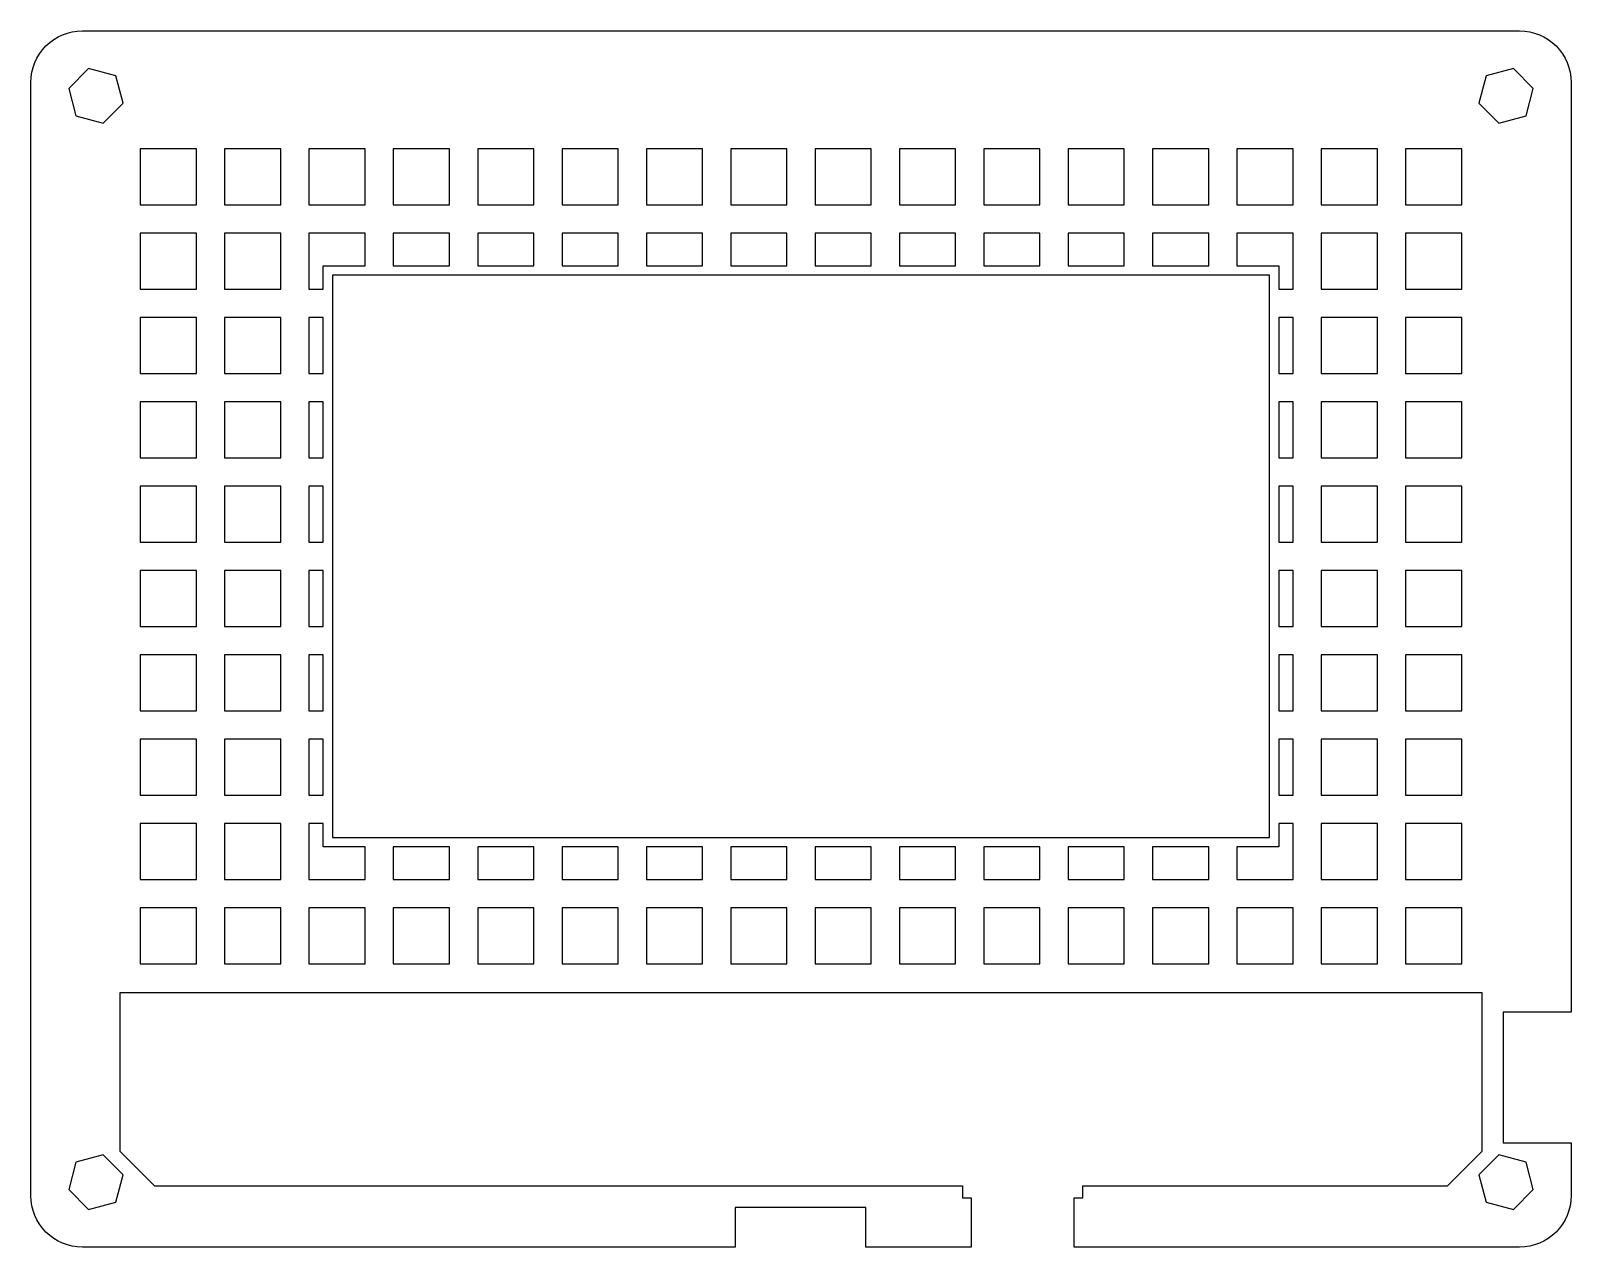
# Model space of a CAD drawing. Header units: millimetres. Extents: x -7 to 157, y -4 to 125.
import ezdxf

# ---------------------------------------------------------------- set-up
doc = ezdxf.new("R2010")
doc.units = ezdxf.units.MM
doc.layers.get('0').update_dxf_attribs({"linetype": 'CONTINUOUS'})

msp = doc.modelspace()

# ---------------------------------------------------------------- linework, layer by layer
msp.add_lwpolyline([(104.34, -4.47), (104.34, 0.79), (105.26, 0.79), (105.26, 2.07), (144.16, 2.07), (147.87, 5.78), (147.87, 22.68), (2.51, 22.68), (2.51, 5.78), (6.22, 2.07), (92.42, 2.07), (92.42, 0.79), (93.34, 0.79), (93.34, -4.47), (82.12, -4.47), (82.12, -0.25), (68.18, -0.25), (68.18, -4.47), (-1.49, -4.47, -0.414214), (-6.99, 1.03), (-6.99, 119.83), (-6.99, 119.83, -0.414214), (-1.49, 125.33), (-1.49, 125.33), (151.87, 125.33, -0.414214), (157.37, 119.83), (157.37, 20.6), (150.12, 20.6), (150.12, 6.66), (157.37, 6.66), (157.37, 1.03, -0.414214), (151.87, -4.47)], format="xyb", close=True)
for points in [[(-2.95, 119.17), (-2.18, 116.27), (0.72, 115.49), (2.85, 117.61), (2.07, 120.51), (-0.83, 121.29)], [(148.31, 120.51), (147.53, 117.61), (149.66, 115.49), (152.56, 116.27), (153.33, 119.17), (151.21, 121.29)], [(4.69, 106.75), (10.69, 106.75), (10.69, 112.75), (4.69, 112.75)], [(13.69, 106.75), (19.69, 106.75), (19.69, 112.75), (13.69, 112.75)], [(22.69, 106.75), (28.69, 106.75), (28.69, 112.75), (22.69, 112.75)], [(31.69, 106.75), (37.69, 106.75), (37.69, 112.75), (31.69, 112.75)], [(40.69, 106.75), (46.69, 106.75), (46.69, 112.75), (40.69, 112.75)], [(49.69, 106.75), (55.69, 106.75), (55.69, 112.75), (49.69, 112.75)], [(58.69, 106.75), (64.69, 106.75), (64.69, 112.75), (58.69, 112.75)], [(67.69, 106.75), (73.69, 106.75), (73.69, 112.75), (67.69, 112.75)], [(76.69, 106.75), (82.69, 106.75), (82.69, 112.75), (76.69, 112.75)], [(85.69, 106.75), (91.69, 106.75), (91.69, 112.75), (85.69, 112.75)], [(94.69, 106.75), (100.69, 106.75), (100.69, 112.75), (94.69, 112.75)], [(103.69, 106.75), (109.69, 106.75), (109.69, 112.75), (103.69, 112.75)], [(112.69, 106.75), (118.69, 106.75), (118.69, 112.75), (112.69, 112.75)], [(121.69, 106.75), (127.69, 106.75), (127.69, 112.75), (121.69, 112.75)], [(130.69, 106.75), (136.69, 106.75), (136.69, 112.75), (130.69, 112.75)], [(139.69, 106.75), (145.69, 106.75), (145.69, 112.75), (139.69, 112.75)], [(4.69, 97.75), (10.69, 97.75), (10.69, 103.75), (4.69, 103.75)], [(13.69, 97.75), (19.69, 97.75), (19.69, 103.75), (13.69, 103.75)], [(24.19, 100.26), (28.69, 100.26), (28.69, 103.75), (22.69, 103.75), (22.69, 97.75), (24.19, 97.75)], [(31.69, 100.26), (37.69, 100.26), (37.69, 103.75), (31.69, 103.75)], [(40.69, 100.26), (46.69, 100.26), (46.69, 103.75), (40.69, 103.75)], [(49.69, 100.26), (55.69, 100.26), (55.69, 103.75), (49.69, 103.75)], [(58.69, 100.26), (64.69, 100.26), (64.69, 103.75), (58.69, 103.75)], [(67.69, 100.26), (73.69, 100.26), (73.69, 103.75), (67.69, 103.75)], [(76.69, 100.26), (82.69, 100.26), (82.69, 103.75), (76.69, 103.75)], [(85.69, 100.26), (91.69, 100.26), (91.69, 103.75), (85.69, 103.75)], [(94.69, 100.26), (100.69, 100.26), (100.69, 103.75), (94.69, 103.75)], [(103.69, 100.26), (109.69, 100.26), (109.69, 103.75), (103.69, 103.75)], [(112.69, 100.26), (118.69, 100.26), (118.69, 103.75), (112.69, 103.75)], [(126.19, 100.26), (126.19, 97.75), (127.69, 97.75), (127.69, 103.75), (121.69, 103.75), (121.69, 100.26)], [(130.69, 97.75), (136.69, 97.75), (136.69, 103.75), (130.69, 103.75)], [(139.69, 97.75), (145.69, 97.75), (145.69, 103.75), (139.69, 103.75)], [(25.19, 99.26), (25.19, 39.25), (125.19, 39.25), (125.19, 99.26)], [(4.69, 88.75), (10.69, 88.75), (10.69, 94.75), (4.69, 94.75)], [(13.69, 88.75), (19.69, 88.75), (19.69, 94.75), (13.69, 94.75)], [(24.19, 88.75), (24.19, 94.75), (22.69, 94.75), (22.69, 88.75)], [(126.19, 94.75), (126.19, 88.75), (127.69, 88.75), (127.69, 94.75)], [(130.69, 88.75), (136.69, 88.75), (136.69, 94.75), (130.69, 94.75)], [(139.69, 88.75), (145.69, 88.75), (145.69, 94.75), (139.69, 94.75)], [(4.69, 79.75), (10.69, 79.75), (10.69, 85.75), (4.69, 85.75)], [(13.69, 79.75), (19.69, 79.75), (19.69, 85.75), (13.69, 85.75)], [(24.19, 79.75), (24.19, 85.75), (22.69, 85.75), (22.69, 79.75)], [(126.19, 85.75), (126.19, 79.75), (127.69, 79.75), (127.69, 85.75)], [(130.69, 79.75), (136.69, 79.75), (136.69, 85.75), (130.69, 85.75)], [(139.69, 79.75), (145.69, 79.75), (145.69, 85.75), (139.69, 85.75)], [(4.69, 70.75), (10.69, 70.75), (10.69, 76.75), (4.69, 76.75)], [(13.69, 70.75), (19.69, 70.75), (19.69, 76.75), (13.69, 76.75)], [(24.19, 70.75), (24.19, 76.75), (22.69, 76.75), (22.69, 70.75)], [(126.19, 76.75), (126.19, 70.75), (127.69, 70.75), (127.69, 76.75)], [(130.69, 70.75), (136.69, 70.75), (136.69, 76.75), (130.69, 76.75)], [(139.69, 70.75), (145.69, 70.75), (145.69, 76.75), (139.69, 76.75)], [(4.69, 61.75), (10.69, 61.75), (10.69, 67.75), (4.69, 67.75)], [(13.69, 61.75), (19.69, 61.75), (19.69, 67.75), (13.69, 67.75)], [(24.19, 61.75), (24.19, 67.75), (22.69, 67.75), (22.69, 61.75)], [(126.19, 67.75), (126.19, 61.75), (127.69, 61.75), (127.69, 67.75)], [(130.69, 61.75), (136.69, 61.75), (136.69, 67.75), (130.69, 67.75)], [(139.69, 61.75), (145.69, 61.75), (145.69, 67.75), (139.69, 67.75)], [(4.69, 52.75), (10.69, 52.75), (10.69, 58.75), (4.69, 58.75)], [(13.69, 52.75), (19.69, 52.75), (19.69, 58.75), (13.69, 58.75)], [(24.19, 52.75), (24.19, 58.75), (22.69, 58.75), (22.69, 52.75)], [(126.19, 58.75), (126.19, 52.75), (127.69, 52.75), (127.69, 58.75)], [(130.69, 52.75), (136.69, 52.75), (136.69, 58.75), (130.69, 58.75)], [(139.69, 52.75), (145.69, 52.75), (145.69, 58.75), (139.69, 58.75)], [(4.69, 43.75), (10.69, 43.75), (10.69, 49.75), (4.69, 49.75)], [(13.69, 43.75), (19.69, 43.75), (19.69, 49.75), (13.69, 49.75)], [(24.19, 43.75), (24.19, 49.75), (22.69, 49.75), (22.69, 43.75)], [(126.19, 49.75), (126.19, 43.75), (127.69, 43.75), (127.69, 49.75)], [(130.69, 43.75), (136.69, 43.75), (136.69, 49.75), (130.69, 49.75)], [(139.69, 43.75), (145.69, 43.75), (145.69, 49.75), (139.69, 49.75)], [(4.69, 34.75), (10.69, 34.75), (10.69, 40.75), (4.69, 40.75)], [(13.69, 34.75), (19.69, 34.75), (19.69, 40.75), (13.69, 40.75)], [(24.19, 38.25), (24.19, 40.75), (22.69, 40.75), (22.69, 34.75), (28.69, 34.75), (28.69, 38.25)], [(126.19, 38.25), (121.69, 38.25), (121.69, 34.75), (127.69, 34.75), (127.69, 40.75), (126.19, 40.75)], [(130.69, 34.75), (136.69, 34.75), (136.69, 40.75), (130.69, 40.75)], [(139.69, 34.75), (145.69, 34.75), (145.69, 40.75), (139.69, 40.75)], [(37.69, 38.25), (31.69, 38.25), (31.69, 34.75), (37.69, 34.75)], [(46.69, 38.25), (40.69, 38.25), (40.69, 34.75), (46.69, 34.75)], [(55.69, 38.25), (49.69, 38.25), (49.69, 34.75), (55.69, 34.75)], [(64.69, 38.25), (58.69, 38.25), (58.69, 34.75), (64.69, 34.75)], [(73.69, 38.25), (67.69, 38.25), (67.69, 34.75), (73.69, 34.75)], [(82.69, 38.25), (76.69, 38.25), (76.69, 34.75), (82.69, 34.75)], [(91.69, 38.25), (85.69, 38.25), (85.69, 34.75), (91.69, 34.75)], [(100.69, 38.25), (94.69, 38.25), (94.69, 34.75), (100.69, 34.75)], [(109.69, 38.25), (103.69, 38.25), (103.69, 34.75), (109.69, 34.75)], [(118.69, 38.25), (112.69, 38.25), (112.69, 34.75), (118.69, 34.75)], [(10.69, 25.75), (10.69, 31.75), (4.69, 31.75), (4.69, 25.75)], [(13.69, 25.75), (19.69, 25.75), (19.69, 31.75), (13.69, 31.75)], [(22.69, 25.75), (28.69, 25.75), (28.69, 31.75), (22.69, 31.75)], [(31.69, 25.75), (37.69, 25.75), (37.69, 31.75), (31.69, 31.75)], [(40.69, 25.75), (46.69, 25.75), (46.69, 31.75), (40.69, 31.75)], [(49.69, 25.75), (55.69, 25.75), (55.69, 31.75), (49.69, 31.75)], [(58.69, 25.75), (64.69, 25.75), (64.69, 31.75), (58.69, 31.75)], [(67.69, 25.75), (73.69, 25.75), (73.69, 31.75), (67.69, 31.75)], [(76.69, 25.75), (82.69, 25.75), (82.69, 31.75), (76.69, 31.75)], [(85.69, 25.75), (91.69, 25.75), (91.69, 31.75), (85.69, 31.75)], [(94.69, 25.75), (100.69, 25.75), (100.69, 31.75), (94.69, 31.75)], [(103.69, 25.75), (109.69, 25.75), (109.69, 31.75), (103.69, 31.75)], [(112.69, 25.75), (118.69, 25.75), (118.69, 31.75), (112.69, 31.75)], [(121.69, 25.75), (127.69, 25.75), (127.69, 31.75), (121.69, 31.75)], [(130.69, 25.75), (136.69, 25.75), (136.69, 31.75), (130.69, 31.75)], [(139.69, 25.75), (145.69, 25.75), (145.69, 31.75), (139.69, 31.75)], [(-2.18, 4.59), (-2.95, 1.69), (-0.83, -0.43), (2.07, 0.35), (2.85, 3.25), (0.72, 5.37)], [(149.66, 5.37), (147.53, 3.25), (148.31, 0.35), (151.21, -0.43), (153.33, 1.69), (152.56, 4.59)]]:
    msp.add_lwpolyline(points, close=True)

doc.saveas('drawing.dxf')
